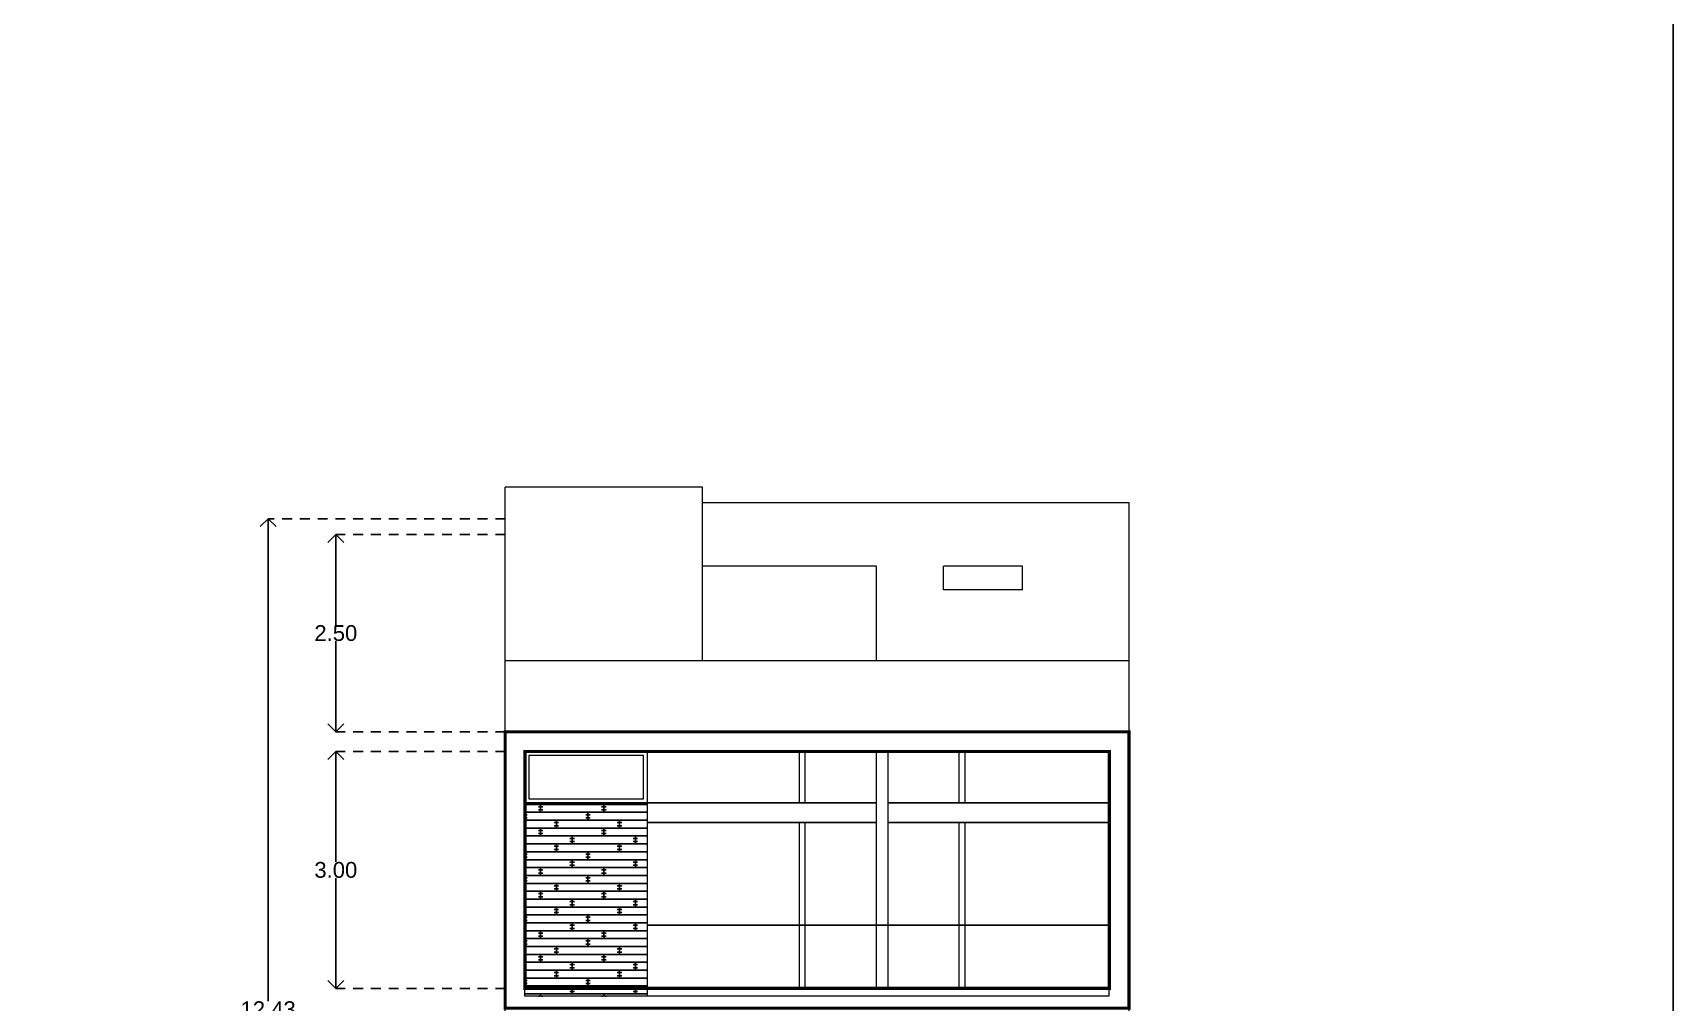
# Model space of a CAD drawing. Header units: metres. Extents: x -58 to 722, y -1100 to 345.
# Drawn here: x 38.48 to 59.26, y -14.64 to -2.36 of the extents above; entities that cross this region are included whole.
import ezdxf

# ---------------------------------------------------------------- set-up
doc = ezdxf.new("R2010")
doc.units = ezdxf.units.M
doc.header["$MEASUREMENT"] = 0
doc.linetypes.add('HIDDEN2', pattern=[0.1875, 0.125, -0.0625])
doc.layers.get('0').update_dxf_attribs({"color": 255})
doc.layers.get('DEFPOINTS').update_dxf_attribs({"color": 250})
for name, color, linetype in [('FSR_ARQ_007PROYECCIONES', 200, 'HIDDEN2'), ('FSR_ARQ_008MOBILIARIO', 115, 'Continuous'), ('FSR_ARQ_010MUROBAJO', 33, 'Continuous'), ('FSR_ARQ_015COTAS', 125, 'Continuous'), ('FSR_ARQ_29PERFILES ACERO', 143, 'Continuous')]:
    doc.layers.add(name, color=color, linetype=linetype)
doc.layers.add('FSR_ARQ_013VENTANAS', color=4, linetype='Continuous', lineweight=5)
doc.layers.add('muro bajo', color=33, linetype='Continuous', lineweight=9)
doc.styles.add('style1', font='arial.ttf')
doc.dimstyles.new('PP_PACO', dxfattribs={"dimtxt": 0.18, "dimasz": 0.075, "dimexe": 0.075, "dimexo": 0, "dimgap": 0, "dimtad": 0, "dimtih": 1, "dimtoh": 1, "dimzin": 1, "dimdsep": 46, "dimtxsty": 'style1', "dimcen": 0.15, "dimse1": 1, "dimse2": 1, "dimclrd": 256, "dimclre": 256, "dimadec": 0, "dimazin": 0, "dimtfac": 1, "dimtmove": 0, "dimatfit": 3, "dimfxl": 0.075, "dimarcsym": 0})

# ---------------------------------------------------------------- blocks, each defined once
blk = doc.blocks.new('_Open90')
at = {"color": 0, "linetype": 'ByBlock', "lineweight": -2}
for p, q in [((0, 0), (-1, 0)), ((-0.5, 0.5), (0, 0)), ((0, 0), (-0.5, -0.5))]:
    blk.add_line(p, q, dxfattribs=at)
blk = doc.blocks.new('*D377')
at = {"layer": 'DEFPOINTS', "color": 0, "ltscale": 0.01, "transparency": 16777216}
for p in [(42.32, -11.461), (42.32, -11.461), (42.32, -14.461)]:
    blk.add_point(p, dxfattribs=at)
at = {"layer": 'FSR_ARQ_015COTAS', "lineweight": -2, "ltscale": 0.01, "transparency": 16777216}
for p, q in [((42.32, -11.661), (42.32, -12.859)), ((42.32, -14.261), (42.32, -13.063))]:
    blk.add_line(p, q, dxfattribs=at)
at = {"layer": 'FSR_ARQ_015COTAS', "lineweight": -2, "ltscale": 0.01, "transparency": 16777216, "xscale": 0.2, "yscale": 0.2, "zscale": 0.2}
for p, rotation in [((42.32, -11.461), 90), ((42.32, -14.461), 270)]:
    blk.add_blockref('_Open90', p, dxfattribs=dict(at, rotation=rotation))
at = {"layer": 'FSR_ARQ_015COTAS', "color": 0, "ltscale": 0.01, "transparency": 16777216, "insert": (42.32, -12.961), "char_height": 0.2, "attachment_point": 5, "style": 'style1'}
blk.add_mtext('3.00', dxfattribs=at)
blk = doc.blocks.new('*D378')
at = {"layer": 'DEFPOINTS', "color": 0, "ltscale": 0.01, "transparency": 16777216}
for p in [(42.32, -8.711), (42.32, -8.711), (42.32, -11.211)]:
    blk.add_point(p, dxfattribs=at)
at = {"layer": 'FSR_ARQ_015COTAS', "lineweight": -2, "ltscale": 0.01, "transparency": 16777216}
for p, q in [((42.32, -8.911), (42.32, -9.859)), ((42.32, -11.011), (42.32, -10.063))]:
    blk.add_line(p, q, dxfattribs=at)
at = {"layer": 'FSR_ARQ_015COTAS', "lineweight": -2, "ltscale": 0.01, "transparency": 16777216, "xscale": 0.2, "yscale": 0.2, "zscale": 0.2}
for p, rotation in [((42.32, -8.711), 90), ((42.32, -11.211), 270)]:
    blk.add_blockref('_Open90', p, dxfattribs=dict(at, rotation=rotation))
at = {"layer": 'FSR_ARQ_015COTAS', "color": 0, "ltscale": 0.01, "transparency": 16777216, "insert": (42.32, -9.961), "char_height": 0.2, "attachment_point": 5, "style": 'style1'}
blk.add_mtext('2.50', dxfattribs=at)
blk = doc.blocks.new('*D379')
at = {"layer": 'DEFPOINTS', "color": 0, "ltscale": 0.01, "transparency": 16777216}
for p in [(41.463, -8.511), (41.463, -20.941), (42.32, -20.941)]:
    blk.add_point(p, dxfattribs=at)
at = {"layer": 'FSR_ARQ_015COTAS', "lineweight": -2, "ltscale": 0.01, "transparency": 16777216}
for p, q in [((41.463, -8.711), (41.463, -14.624)), ((41.463, -20.741), (41.463, -14.828))]:
    blk.add_line(p, q, dxfattribs=at)
at = {"layer": 'FSR_ARQ_015COTAS', "lineweight": -2, "ltscale": 0.01, "transparency": 16777216, "xscale": 0.2, "yscale": 0.2, "zscale": 0.2}
for p, rotation in [((41.463, -8.511), 90), ((41.463, -20.941), 270)]:
    blk.add_blockref('_Open90', p, dxfattribs=dict(at, rotation=rotation))
at = {"layer": 'FSR_ARQ_015COTAS', "color": 0, "ltscale": 0.01, "transparency": 16777216, "insert": (41.463, -14.726), "char_height": 0.2, "attachment_point": 5, "style": 'style1'}
blk.add_mtext('12.43', dxfattribs=at)

msp = doc.modelspace()

# ---------------------------------------------------------------- hatches: boundary and pattern name
at = {"layer": 'FSR_ARQ_008MOBILIARIO', "ltscale": 0.005}
h = msp.add_hatch(dxfattribs=at)
h.set_pattern_fill('BOARDWN', color=256, scale=0.05, pattern_type=2)
h.set_pattern_definition([(0, (68.11277, -8.23053), (0, 0.1), []), (90, (68.11277, -8.23053), (-0.2, 0.2), [0.1, -0.7]), (90, (68.13277, -8.20053), (-0.2, 0.2), [0, -0.04, 0, -0.76]), (90, (68.89277, -8.20053), (-0.2, 0.2), [0, -0.04, 0, -0.76]), (90, (68.51277, -8.13053), (-0.2, 0.2), [0.1, -0.7]), (90, (68.49277, -8.10053), (-0.2, 0.2), [0, -0.04, 0, -0.76]), (90, (68.53277, -8.10053), (-0.2, 0.2), [0, -0.04, 0, -0.76])])
h.paths.add_polyline_path([(44.715, -12.111), (46.265, -12.111), (46.265, -14.561), (44.715, -14.561)])

# ---------------------------------------------------------------- linework, layer by layer
at = {"layer": 'FSR_ARQ_007PROYECCIONES'}
for points in [[(44.465, -8.511), (41.463, -8.511)], [(44.465, -8.711), (42.32, -8.711)], [(44.465, -11.211), (42.32, -11.211)], [(44.465, -11.461), (42.32, -11.461)], [(44.465, -14.461), (42.32, -14.461)]]:
    msp.add_lwpolyline(points, dxfattribs=at)
at = {"layer": 'FSR_ARQ_010MUROBAJO', "color": 1, "ltscale": 0.005}
msp.add_lwpolyline([(-21.703, 23.098), (59.256, 23.098), (59.256, -25.751), (-21.703, -25.751)], close=True, dxfattribs=at)
at = {"layer": 'FSR_ARQ_013VENTANAS', "lineweight": 0}
msp.add_lwpolyline([(46.215, -11.511), (44.765, -11.511), (44.765, -12.061), (46.215, -12.061)], close=True, dxfattribs=at)
for points in [[(48.19, -12.111), (48.19, -11.461)], [(48.265, -12.111), (48.265, -11.461)], [(50.215, -12.111), (50.215, -11.461)], [(50.29, -12.111), (50.29, -11.461)], [(48.19, -14.461), (48.19, -12.361)], [(48.265, -14.461), (48.265, -12.361)], [(50.215, -14.461), (50.215, -12.361)], [(50.29, -14.461), (50.29, -12.361)]]:
    msp.add_lwpolyline(points, dxfattribs=at)
at = {"layer": 'FSR_ARQ_29PERFILES ACERO', "ltscale": 0.005}
for points in [[(46.265, -12.111), (44.715, -12.111)], [(49.165, -12.111), (46.265, -12.111)], [(52.115, -12.111), (49.315, -12.111)], [(49.165, -12.361), (46.265, -12.361)], [(52.115, -12.361), (49.315, -12.361)], [(52.115, -13.661), (46.265, -13.661)]]:
    msp.add_lwpolyline(points, dxfattribs=at)
at = {"layer": 'muro bajo', "ltscale": 0.005}
for points in [[(46.965, -8.111), (44.465, -8.111)], [(44.465, -21.121), (44.465, -8.111)], [(46.965, -10.311), (46.965, -8.111)], [(52.365, -8.311), (46.965, -8.311)], [(52.365, -21.121), (52.365, -8.311)], [(49.165, -9.111), (46.965, -9.111)], [(46.965, -10.311), (46.965, -9.111)], [(49.165, -10.311), (49.165, -9.111)], [(51.015, -9.111), (50.015, -9.111)], [(50.015, -9.411), (50.015, -9.111)], [(51.015, -9.411), (51.015, -9.111)], [(51.015, -9.411), (50.015, -9.411)], [(52.365, -10.311), (44.465, -10.311)], [(44.465, -14.461), (44.465, -10.311)], [(52.365, -21.121), (52.365, -10.311)], [(52.365, -11.211), (44.465, -11.211)], [(52.115, -11.461), (44.715, -11.461)], [(44.715, -14.561), (44.715, -11.461)], [(46.265, -14.561), (46.265, -11.461)], [(49.165, -14.461), (49.165, -11.461)], [(49.315, -14.461), (49.315, -11.461)], [(52.115, -14.561), (52.115, -11.461)], [(44.465, -21.121), (44.465, -14.461)], [(52.115, -14.461), (46.265, -14.461)], [(52.115, -14.561), (44.715, -14.561)]]:
    msp.add_lwpolyline(points, dxfattribs=at)
at = {"layer": 'muro bajo', "ltscale": 0.005, "const_width": 0.04}
for points in [[(52.365, -11.211), (44.465, -11.211), (44.465, -14.711), (52.365, -14.711)], [(52.115, -11.461), (44.715, -11.461), (44.715, -14.461), (52.115, -14.461)]]:
    msp.add_lwpolyline(points, close=True, dxfattribs=at)
at = {"layer": 'muro bajo', "ltscale": 0.005}
msp.add_lwpolyline([(46.265, -11.461), (44.715, -11.461), (44.715, -12.111), (46.265, -12.111)], close=True, dxfattribs=at)

# ---------------------------------------------------------------- dimensions: what is measured, and where the dimension line sits
at = {"layer": 'FSR_ARQ_015COTAS', "ltscale": 0.01}
for base, p1, p2, picture, middle in [((41.463, -20.941), (41.463, -8.511), (42.32, -20.941), '*D379', (41.463, -14.726)), ((42.32, -8.711), (42.32, -11.211), (42.32, -8.711), '*D378', (42.32, -9.961)), ((42.32, -11.461), (42.32, -14.461), (42.32, -11.461), '*D377', (42.32, -12.961))]:
    dim = msp.add_linear_dim(base=base, p1=p1, p2=p2, angle=90, dimstyle='PP_PACO', override={"dimtxt": 0.2, "dimasz": 0.2, "dimblk1": 'Open90', "dimblk2": 'Open90', "dimsah": 1, "dimfxlon": 1}, dxfattribs=at)
    dim.commit()
    dim.dimension.update_dxf_attribs({"geometry": picture, "text_midpoint": middle})

doc.saveas('drawing.dxf')
